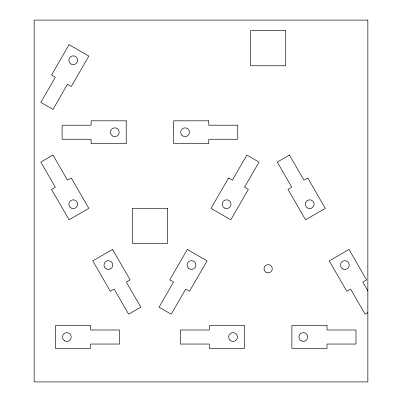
<?xml version="1.0" encoding="UTF-8"?>
<svg xmlns="http://www.w3.org/2000/svg" width="402" height="402" viewBox="0 0 402 402"><rect width="100%" height="100%" fill="white"/><g stroke="black" fill="none" stroke-linecap="round" stroke-linejoin="round"><path stroke-width="0.6" d="M367.85 312.61L365.111 314.193L350.619 289.093L346.815 291.289L329.253 260.873L349.026 249.456L366.589 279.872L362.79 282.068L367.85 290.837M69.074 44.662L51.511 75.084L55.31 77.279L40.823 102.374L52.989 109.399L67.481 84.304L71.285 86.5L88.847 56.079L69.074 44.662M187.307 249.456L169.744 279.872L173.548 282.068L159.056 307.168L171.227 314.193L185.714 289.093L189.518 291.289L207.08 260.873L187.307 249.456M228.582 177.965L211.02 208.387L230.793 219.804L248.356 189.382L244.552 187.186L259.044 162.091L246.873 155.066L232.386 180.161L228.582 177.965M52.989 155.066L40.823 162.091L55.31 187.186L51.511 189.382L69.074 219.804L88.847 208.387L71.285 177.965L67.481 180.161L52.989 155.066M112.555 249.456L92.782 260.873L110.344 291.289L114.148 289.093L128.64 314.193L140.806 307.168L126.318 282.068L130.117 279.872L112.555 249.456M289.46 155.066L277.295 162.091L291.782 187.186L287.983 189.382L305.545 219.804L325.318 208.387L307.756 177.965L303.952 180.161L289.46 155.066M367.85 20.1L34.15 20.1L34.15 381.9L367.85 381.9L367.85 20.1M285.732 30.637L250.607 30.637L250.607 65.762L285.732 65.762L285.732 30.637M126.223 120.816L91.093 120.816L91.093 125.208L62.114 125.208L62.114 139.258L91.093 139.258L91.093 143.65L126.223 143.65L126.223 120.816M208.769 120.816L173.644 120.816L173.644 143.65L208.769 143.65L208.769 139.258L237.748 139.258L237.748 125.208L208.769 125.208L208.769 120.816M167.493 208.286L132.369 208.286L132.369 243.411L167.493 243.411L167.493 208.286M90.53 325.61L55.406 325.61L55.406 348.439L90.53 348.439L90.53 344.047L119.51 344.047L119.51 329.997L90.53 329.997L90.53 325.61M244.456 325.61L209.331 325.61L209.331 329.997L180.352 329.997L180.352 344.047L209.331 344.047L209.331 348.439L244.456 348.439L244.456 325.61M327.002 325.61L291.877 325.61L291.877 348.439L327.002 348.439L327.002 344.047L355.981 344.047L355.981 329.997L327.002 329.997L327.002 325.61M64.627 340.826A4.392 4.392 0 0 0 71.214 337.022A4.392 4.392 0 0 0 64.627 333.223A4.392 4.392 0 0 0 64.627 340.826M106.183 268.853A4.392 4.392 0 0 0 112.766 265.049A4.392 4.392 0 0 0 106.183 261.245A4.392 4.392 0 0 0 106.183 268.853M71.053 208.01A4.392 4.392 0 0 0 77.641 204.211A4.392 4.392 0 0 0 71.053 200.407A4.392 4.392 0 0 0 71.053 208.01M188.382 268.154A4.392 4.392 0 0 0 195.729 266.184A4.392 4.392 0 0 0 190.352 260.808A4.392 4.392 0 0 0 188.382 268.154M229.939 340.127A4.392 4.392 0 0 0 237.28 338.162A4.392 4.392 0 0 0 231.904 332.781A4.392 4.392 0 0 0 229.939 340.127M301.098 340.826A4.392 4.392 0 0 0 307.686 337.022A4.392 4.392 0 0 0 301.098 333.223A4.392 4.392 0 0 0 301.098 340.826M342.655 268.853A4.392 4.392 0 0 0 349.237 265.049A4.392 4.392 0 0 0 342.655 261.245A4.392 4.392 0 0 0 342.655 268.853M307.525 208.01A4.392 4.392 0 0 0 314.113 204.211A4.392 4.392 0 0 0 307.525 200.407A4.392 4.392 0 0 0 307.525 208.01M224.416 208.01A4.392 4.392 0 0 0 231.004 204.211A4.392 4.392 0 0 0 224.416 200.407A4.392 4.392 0 0 0 224.416 208.01M112.61 136.037A4.392 4.392 0 0 0 119.198 132.233A4.392 4.392 0 0 0 112.61 128.429A4.392 4.392 0 0 0 112.61 136.037M181.955 135.338A4.392 4.392 0 0 0 189.297 133.369A4.392 4.392 0 0 0 183.92 127.992A4.392 4.392 0 0 0 181.955 135.338M71.053 64.059A4.392 4.392 0 0 0 77.641 60.26A4.392 4.392 0 0 0 71.053 56.456A4.392 4.392 0 0 0 71.053 64.059M266.104 272.335A4.126 4.126 0 0 0 272.295 268.762A4.126 4.126 0 0 0 266.104 265.184A4.126 4.126 0 0 0 266.104 272.335"/></g></svg>
